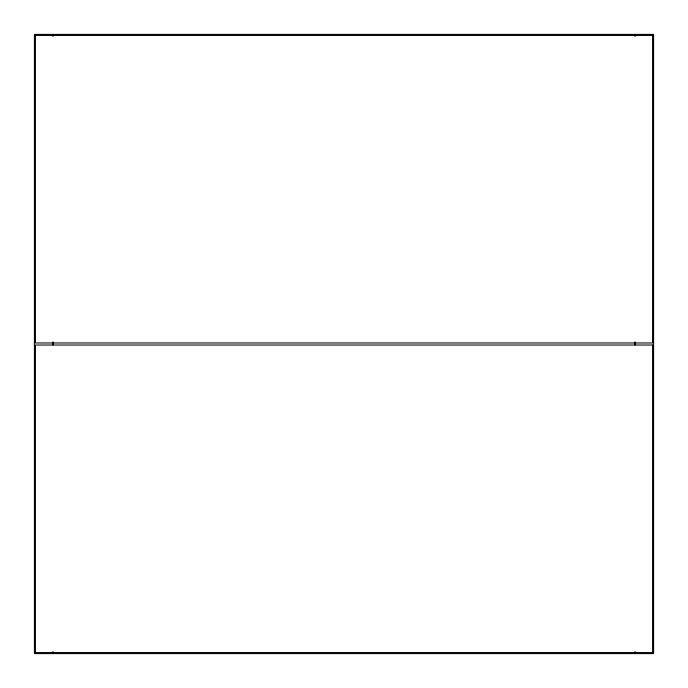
<?xml version="1.0" encoding="UTF-8"?>
<svg xmlns="http://www.w3.org/2000/svg" width="688" height="688" viewBox="0 0 688 688"><rect width="100%" height="100%" fill="white"/><g stroke="black" fill="none" stroke-linecap="round" stroke-linejoin="round"><path stroke-width="1.03" d="M635.024 34.4L635.024 36.55M635.024 341.85L635.024 345.075M635.024 651.45L635.024 653.6M52.976 34.4L52.976 36.55M52.976 341.85L52.976 345.075M52.976 651.45L52.976 653.6M653.6 34.4L34.4 34.4L34.4 653.6L653.6 653.6L653.6 34.4M652.568 35.432L35.432 35.432L35.432 342.968L652.568 342.968L652.568 35.432M652.568 345.032L35.432 345.032L35.432 652.568L652.568 652.568L652.568 345.032"/></g></svg>
